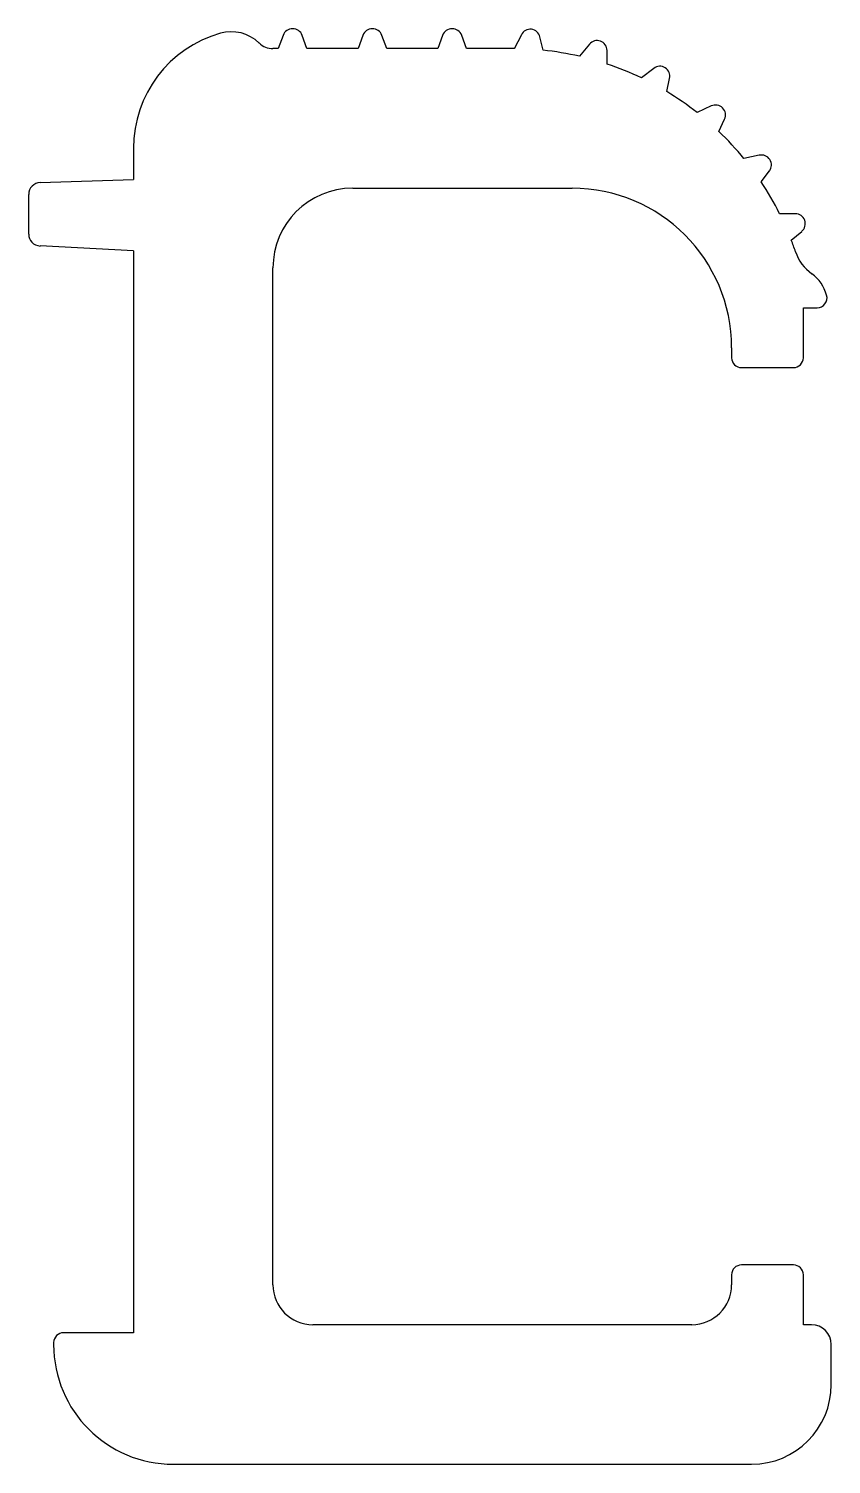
# Model space of a CAD drawing. Extents: x 122.5 to 142.7, y 406.6 to 442.6.
import ezdxf

# ---------------------------------------------------------------- set-up
doc = ezdxf.new("R2010")
doc.units = 0
doc.layers.get('0').update_dxf_attribs({"linetype": 'CONTINUOUS'})

msp = doc.modelspace()

# ---------------------------------------------------------------- linework, layer by layer
for p, q in [((128.923, 442.482), (128.802, 442.15)), ((129.522, 442.15), (129.401, 442.482)), ((130.923, 442.482), (130.802, 442.15)), ((131.522, 442.15), (131.401, 442.482)), ((132.923, 442.482), (132.802, 442.15)), ((133.522, 442.15), (133.401, 442.482)), ((134.898, 442.5), (134.719, 442.149)), ((135.441, 442.11), (135.364, 442.443)), ((128.802, 442.15), (128.669, 442.15)), ((130.802, 442.15), (129.522, 442.15)), ((132.802, 442.15), (131.522, 442.15)), ((134.669, 442.15), (133.522, 442.15)), ((136.605, 442.261), (136.354, 441.958)), ((137.05, 441.762), (137.047, 442.103)), ((138.218, 441.655), (137.908, 441.414)), ((138.544, 441.071), (138.616, 441.405)), ((139.661, 440.712), (139.305, 440.545)), ((139.851, 440.071), (139.995, 440.381)), ((125.169, 439.65), (125.169, 438.872)), ((140.864, 439.477), (140.48, 439.392)), ((122.834, 438.791), (125.169, 438.872)), ((140.909, 438.81), (141.117, 439.082)), ((122.544, 437.5), (122.544, 438.491)), ((130.669, 438.65), (136.169, 438.65)), ((141.768, 438.01), (141.374, 438.01)), ((141.667, 437.349), (141.928, 437.568)), ((125.169, 437.078), (122.828, 437.201)), ((125.169, 437.078), (125.169, 409.95)), ((128.669, 411.15), (128.669, 436.65)), ((141.969, 434.4), (141.969, 435.65)), ((141.969, 435.65), (142.312, 435.65)), ((140.169, 434.65), (140.169, 434.4)), ((140.419, 434.15), (141.719, 434.15)), ((141.719, 411.65), (140.419, 411.65)), ((140.169, 411.4), (140.169, 411.15)), ((141.969, 410.15), (141.969, 411.4)), ((139.169, 410.15), (129.669, 410.15)), ((142.169, 410.15), (141.969, 410.15)), ((123.169, 409.7), (123.169, 409.65)), ((125.169, 409.95), (123.419, 409.95)), ((142.669, 408.65), (142.669, 409.65)), ((126.169, 406.65), (140.669, 406.65))]:
    msp.add_line(p, q)
for centre, radius, start, end in [((128.169, 439.65), 3, 105.8227, 180), ((127.624, 441.574), 1, 45.8227, 105.8227), ((129.162, 442.395), 0.255, 20, 160), ((131.162, 442.395), 0.255, 20, 160), ((133.162, 442.395), 0.255, 20, 160), ((135.12, 442.386), 0.25, 13, 153), ((128.669, 442.65), 0.5, 225.8227, 270), ((134.669, 434.65), 7.5, 89.6185, 90), ((134.669, 434.65), 7.5, 77.0185, 84.094), ((136.797, 442.102), 0.25, 0.4, 140.4), ((134.669, 434.65), 7.5, 64.4185, 71.494), ((138.372, 441.458), 0.25, 347.8, 127.8), ((134.669, 434.65), 7.5, 51.8185, 58.894), ((139.768, 440.486), 0.25, 335.2, 115.2), ((134.669, 434.65), 7.5, 39.2185, 46.294), ((140.918, 439.233), 0.25, 322.6, 102.6), ((122.844, 438.491), 0.3, 92, 180), ((130.669, 436.65), 2, 90, 180), ((136.169, 434.65), 4, 0, 90), ((134.669, 434.65), 7.5, 26.6185, 33.694), ((141.768, 437.76), 0.25, 310, 90), ((122.844, 437.5), 0.3, 180, 267), ((134.669, 434.65), 7.5, 18.7242, 21.094), ((142.848, 437.422), 1.136, 198.7242, 233.9346), ((141.591, 435.695), 1, 15.8123, 53.9346), ((142.312, 435.9), 0.25, 270, 15.8123), ((140.419, 434.4), 0.25, 180, 270), ((141.719, 434.4), 0.25, 270, 0), ((140.419, 411.4), 0.25, 90, 180), ((141.719, 411.4), 0.25, 0, 90), ((129.669, 411.15), 1, 180, 270), ((139.169, 411.15), 1, 270, 360), ((142.169, 409.65), 0.5, 0, 90), ((123.419, 409.7), 0.25, 90, 180), ((126.169, 409.65), 3, 180, 270), ((140.669, 408.65), 2, 270, 0)]:
    msp.add_arc(centre, radius, start, end)

doc.saveas('drawing.dxf')
